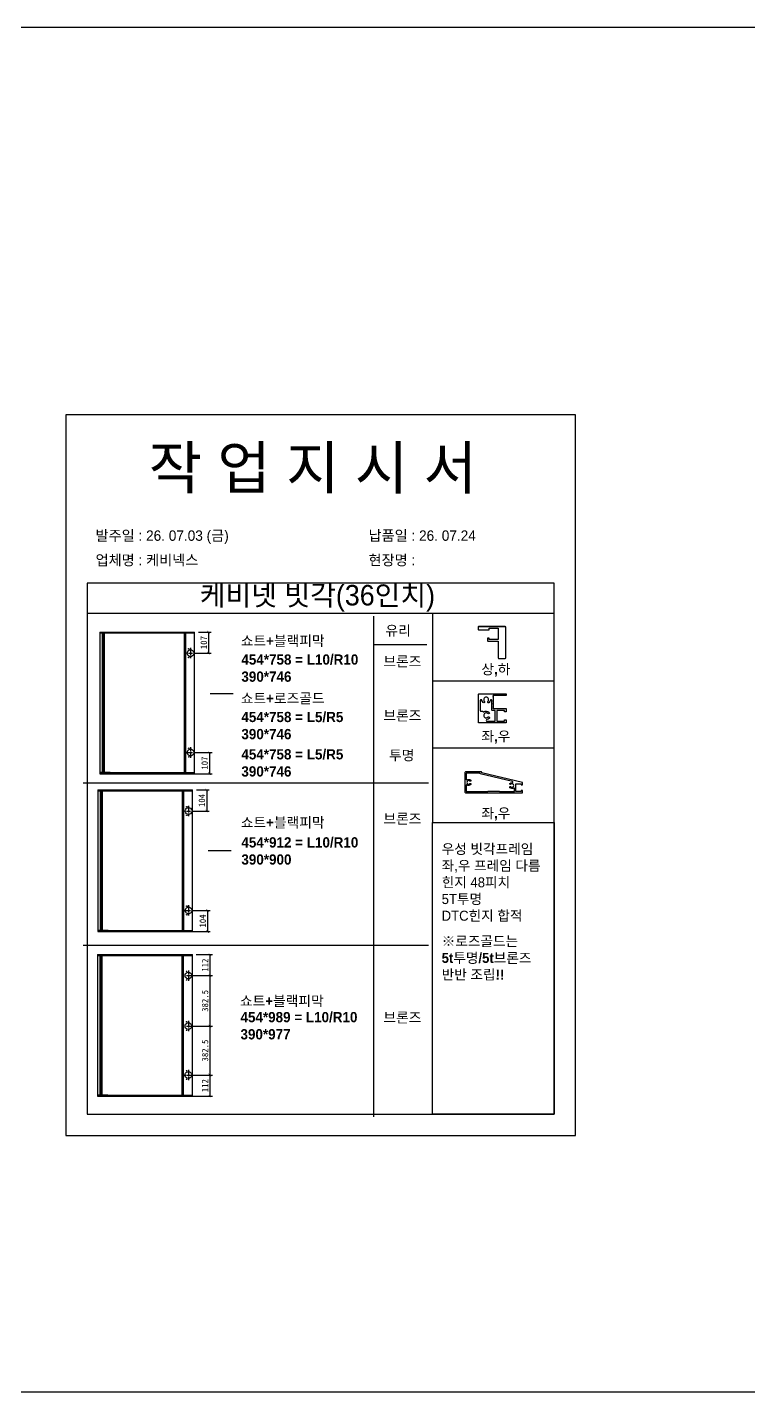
# Model space of a CAD drawing. Header units: millimetres. Extents: x -44117 to 256353, y -2095463 to 65325.
# Drawn here: x 142641 to 145445, y -1081262 to -1075959 of the extents above; entities that cross this region are included whole.
import ezdxf

# ---------------------------------------------------------------- set-up
doc = ezdxf.new("R2010")
doc.units = ezdxf.units.MM
doc.header["$LTSCALE"] = 10
doc.layers.add('PDF_Geomertry', color=7, linetype='Continuous')
doc.styles.add('MtX_Gulim', font='')
doc.styles.get('MtX_Gulim').set_extended_font_data('Gulim', bold=True)
doc.dimstyles.new('ISO-25', dxfattribs={"dimtxt": 2.5, "dimasz": 2.5, "dimexe": 1, "dimexo": 1, "dimtad": 1, "dimtxsty": 'Standard', "dimblk": 'ARCHTICK', "dimcen": 2.5, "dimadec": 0, "dimazin": 0, "dimtfac": 1, "dimtmove": 0, "dimatfit": 3, "dimfxl": 0, "dimarcsym": 0})

# ---------------------------------------------------------------- blocks, each defined once
blk = doc.blocks.new('_ArchTick')
at = {"color": 0, "linetype": 'ByBlock', "const_width": 0.15}
blk.add_lwpolyline([(-0.5, -0.5), (0.5, 0.5)], dxfattribs=at)
blk = doc.blocks.new('*D7443')
at = {"color": 0, "lineweight": -2}
for p, q in [((143298, -1079563.1), (143360.9, -1079563.1)), ((143350.9, -1079563.1), (143350.9, -1079644.9)), ((143282.2, -1079644.9), (143360.9, -1079644.9))]:
    blk.add_line(p, q, dxfattribs=at)
at = {"layer": 'Defpoints', "color": 0}
for p in [(143283, -1079563.1), (143267.2, -1079644.9), (143350.9, -1079644.9)]:
    blk.add_point(p, dxfattribs=at)
at = {"color": 0, "lineweight": -2, "xscale": 10, "yscale": 10, "zscale": 10}
for p, rotation in [((143350.9, -1079563.1), 90), ((143350.9, -1079644.9), 270)]:
    blk.add_blockref('_ArchTick', p, dxfattribs=dict(at, rotation=rotation))
at = {"color": 0, "insert": (143332.1, -1079604), "char_height": 25, "attachment_point": 5, "rotation": 90}
blk.add_mtext('112', dxfattribs=at)
blk = doc.blocks.new('*D7444')
at = {"color": 0, "lineweight": -2}
for p, q in [((143282.2, -1080031.3), (143360.9, -1080031.3)), ((143350.9, -1080031.3), (143350.9, -1080113.6)), ((143282.2, -1080113.6), (143360.9, -1080113.6))]:
    blk.add_line(p, q, dxfattribs=at)
at = {"layer": 'Defpoints', "color": 0}
for p in [(143267.2, -1080031.3), (143267.2, -1080113.6), (143350.9, -1080113.6)]:
    blk.add_point(p, dxfattribs=at)
at = {"color": 0, "lineweight": -2, "xscale": 10, "yscale": 10, "zscale": 10}
for p, rotation in [((143350.9, -1080031.3), 90), ((143350.9, -1080113.6), 270)]:
    blk.add_blockref('_ArchTick', p, dxfattribs=dict(at, rotation=rotation))
at = {"color": 0, "insert": (143332.1, -1080072.5), "char_height": 25, "attachment_point": 5, "rotation": 90}
blk.add_mtext('112', dxfattribs=at)
blk = doc.blocks.new('*D7445')
at = {"color": 0, "lineweight": -2}
for p, q in [((143282.2, -1079644.9), (143360.9, -1079644.9)), ((143350.9, -1079644.9), (143350.9, -1079841.2)), ((143282.2, -1079841.2), (143360.9, -1079841.2))]:
    blk.add_line(p, q, dxfattribs=at)
at = {"layer": 'Defpoints', "color": 0}
for p in [(143267.2, -1079644.9), (143267.2, -1079841.2), (143350.9, -1079841.2)]:
    blk.add_point(p, dxfattribs=at)
at = {"color": 0, "lineweight": -2, "xscale": 10, "yscale": 10, "zscale": 10}
for p, rotation in [((143350.9, -1079644.9), 90), ((143350.9, -1079841.2), 270)]:
    blk.add_blockref('_ArchTick', p, dxfattribs=dict(at, rotation=rotation))
at = {"color": 0, "insert": (143332.1, -1079743.1), "char_height": 25, "attachment_point": 5, "rotation": 90}
blk.add_mtext('382.5', dxfattribs=at)
blk = doc.blocks.new('*D7446')
at = {"color": 0, "lineweight": -2}
for p, q in [((143282.2, -1079841), (143360.9, -1079841)), ((143350.9, -1079841), (143350.9, -1080031.3)), ((143282.2, -1080031.3), (143360.9, -1080031.3))]:
    blk.add_line(p, q, dxfattribs=at)
at = {"layer": 'Defpoints', "color": 0}
for p in [(143267.2, -1079841), (143267.2, -1080031.3), (143350.9, -1080031.3)]:
    blk.add_point(p, dxfattribs=at)
at = {"color": 0, "lineweight": -2, "xscale": 10, "yscale": 10, "zscale": 10}
for p, rotation in [((143350.9, -1079841), 90), ((143350.9, -1080031.3), 270)]:
    blk.add_blockref('_ArchTick', p, dxfattribs=dict(at, rotation=rotation))
at = {"color": 0, "insert": (143332.1, -1079936.2), "char_height": 25, "attachment_point": 5, "rotation": 90}
blk.add_mtext('382.5', dxfattribs=at)
blk = doc.blocks.new('*D7447')
at = {"color": 0, "lineweight": -2}
for p, q in [((143298.9, -1078923.3), (143348.4, -1078923.3)), ((143338.4, -1078923.3), (143338.4, -1079005.1)), ((143283.1, -1079005.1), (143348.4, -1079005.1))]:
    blk.add_line(p, q, dxfattribs=at)
at = {"layer": 'Defpoints', "color": 0}
for p in [(143283.9, -1078923.3), (143268.1, -1079005.1), (143338.4, -1079005.1)]:
    blk.add_point(p, dxfattribs=at)
at = {"color": 0, "lineweight": -2, "xscale": 10, "yscale": 10, "zscale": 10}
for p, rotation in [((143338.4, -1078923.3), 90), ((143338.4, -1079005.1), 270)]:
    blk.add_blockref('_ArchTick', p, dxfattribs=dict(at, rotation=rotation))
at = {"color": 0, "insert": (143319.7, -1078964.2), "char_height": 25, "attachment_point": 5, "rotation": 90}
blk.add_mtext('104', dxfattribs=at)
blk = doc.blocks.new('*D7448')
at = {"color": 0, "lineweight": -2}
for p, q in [((143283.1, -1079391.5), (143351.7, -1079391.5)), ((143341.7, -1079391.5), (143341.7, -1079473.8)), ((143283.1, -1079473.8), (143351.7, -1079473.8))]:
    blk.add_line(p, q, dxfattribs=at)
at = {"layer": 'Defpoints', "color": 0}
for p in [(143268.1, -1079391.5), (143268.1, -1079473.8), (143341.7, -1079473.8)]:
    blk.add_point(p, dxfattribs=at)
at = {"color": 0, "lineweight": -2, "xscale": 10, "yscale": 10, "zscale": 10}
for p, rotation in [((143341.7, -1079391.5), 90), ((143341.7, -1079473.8), 270)]:
    blk.add_blockref('_ArchTick', p, dxfattribs=dict(at, rotation=rotation))
at = {"color": 0, "insert": (143322.9, -1079432.6), "char_height": 25, "attachment_point": 5, "rotation": 90}
blk.add_mtext('104', dxfattribs=at)
blk = doc.blocks.new('*D7449')
at = {"color": 0, "lineweight": -2}
for p, q in [((143306.5, -1078309.5), (143356.1, -1078309.5)), ((143346.1, -1078309.5), (143346.1, -1078391.3)), ((143290.7, -1078391.3), (143356.1, -1078391.3))]:
    blk.add_line(p, q, dxfattribs=at)
at = {"layer": 'Defpoints', "color": 0}
for p in [(143291.5, -1078309.5), (143275.7, -1078391.3), (143346.1, -1078391.3)]:
    blk.add_point(p, dxfattribs=at)
at = {"color": 0, "lineweight": -2, "xscale": 10, "yscale": 10, "zscale": 10}
for p, rotation in [((143346.1, -1078309.5), 90), ((143346.1, -1078391.3), 270)]:
    blk.add_blockref('_ArchTick', p, dxfattribs=dict(at, rotation=rotation))
at = {"color": 0, "insert": (143327.3, -1078350.4), "char_height": 25, "attachment_point": 5, "rotation": 90}
blk.add_mtext('107', dxfattribs=at)
blk = doc.blocks.new('*D7450')
at = {"color": 0, "lineweight": -2}
for p, q in [((143290.7, -1078777.7), (143359.3, -1078777.7)), ((143349.3, -1078777.7), (143349.3, -1078860)), ((143290.7, -1078860), (143359.3, -1078860))]:
    blk.add_line(p, q, dxfattribs=at)
at = {"layer": 'Defpoints', "color": 0}
for p in [(143275.7, -1078777.7), (143275.7, -1078860), (143349.3, -1078860)]:
    blk.add_point(p, dxfattribs=at)
at = {"color": 0, "lineweight": -2, "xscale": 10, "yscale": 10, "zscale": 10}
for p, rotation in [((143349.3, -1078777.7), 90), ((143349.3, -1078860), 270)]:
    blk.add_blockref('_ArchTick', p, dxfattribs=dict(at, rotation=rotation))
at = {"color": 0, "insert": (143330.6, -1078818.8), "char_height": 25, "attachment_point": 5, "rotation": 90}
blk.add_mtext('107', dxfattribs=at)

msp = doc.modelspace()

# ---------------------------------------------------------------- linework, layer by layer
at = {"color": 1}
for p, q in [((104302.82932, -1075958.74125), (196571.97618, -1075958.74125)), ((104302.82932, -1075958.74125), (196571.97618, -1075958.74125)), ((104302.82932, -1075958.74125), (196571.97618, -1075958.74125)), ((104302.82932, -1075958.74125), (196571.97618, -1075958.74125)), ((104302.82932, -1075958.74125), (196571.97618, -1075958.74125)), ((104302.82932, -1075958.74125), (196571.97618, -1075958.74125)), ((104302.82932, -1075958.74125), (196571.97618, -1075958.74125)), ((104302.82932, -1075958.74125), (196571.97618, -1075958.74125)), ((104302.82932, -1075958.74125), (196571.97618, -1075958.74125)), ((104302.82932, -1075958.74125), (196571.97618, -1075958.74125)), ((143986.85105, -1078247.41161), (143986.85105, -1080193.56941)), ((143990.13415, -1078358.41856), (144194.34527, -1078358.41856)), ((144200.01412, -1078896.90233), (142858.12766, -1078896.90233)), ((144200.01412, -1079527.44222), (142858.12766, -1079527.44222)), ((104302.82932, -1081262.30929), (196571.97618, -1081262.30929)), ((104302.82932, -1081262.30929), (196571.97618, -1081262.30929)), ((104302.82932, -1081262.30929), (196571.97618, -1081262.30929)), ((104302.82932, -1081262.30929), (196571.97618, -1081262.30929)), ((104302.82932, -1081262.30929), (196571.97618, -1081262.30929)), ((104302.82932, -1081262.30929), (196571.97618, -1081262.30929)), ((104302.82932, -1081262.30929), (196571.97618, -1081262.30929)), ((104302.82932, -1081262.30929), (196571.97618, -1081262.30929)), ((104302.82932, -1081262.30929), (196571.97618, -1081262.30929)), ((104302.82932, -1081262.30929), (196571.97618, -1081262.30929))]:
    msp.add_line(p, q, dxfattribs=at)
for p, q in [((144689.56999, -1078119.83031), (142874.0696, -1078119.83031)), ((144689.56999, -1078237.71995), (142874.0696, -1078237.71995)), ((144395.79463, -1078287.78064), (144497.84079, -1078287.78064)), ((144474.10912, -1078412.37188), (144497.84079, -1078412.37188)), ((144215.95607, -1078498.71826), (144689.56999, -1078498.71826)), ((143441.86178, -1078549.19016), (143352.15609, -1078549.19016)), ((144215.95607, -1078759.65196), (144689.56999, -1078759.65196)), ((143434.22392, -1079159.58658), (143344.51822, -1079159.58658))]:
    msp.add_line(p, q)
for points in [[(142791.54686, -1080266.4005), (144772.09274, -1080266.4005), (144772.09274, -1077465.34275), (142791.54686, -1077465.34275)], [(144689.56999, -1078237.71995), (144215.95607, -1078237.71995), (144215.95607, -1079050.13078), (144689.56999, -1079050.13078)], [(144689.56999, -1080183.87775), (144215.95607, -1080183.87775), (144215.95607, -1079050.13078), (144689.56999, -1079050.13078)]]:
    msp.add_lwpolyline(points, close=True)
msp.add_lwpolyline([(142874.0696, -1078119.83031), (142874.0696, -1080183.87775), (144689.56999, -1080183.87775), (144689.56999, -1078119.83031)])
for points in [[(144471.14267, -1078338.80372), (144436.73175, -1078338.80372), (144436.73175, -1078334.65068, 0.4142135624), (144434.95188, -1078332.8708), (144431.39213, -1078332.8708, 0.4142135624), (144429.61225, -1078334.65068), (144429.61225, -1078342.95676, 0.4142135624), (144431.39213, -1078344.73664), (144471.14267, -1078344.73664), (144471.14267, -1078409.40543, 0.4142135624), (144474.10912, -1078412.37188), (144497.84079, -1078412.37188, 0.4142135624), (144500.80725, -1078409.40543), (144500.80725, -1078290.7471, 0.4142135624), (144497.84079, -1078287.78064), (144395.79463, -1078287.78064, 0.4142135624), (144394.01475, -1078289.56051), (144394.01475, -1078299.05318, 0.4142135623), (144395.79463, -1078300.83306), (144436.73175, -1078300.83306), (144436.73175, -1078294.90014), (144471.14267, -1078294.90014), (144471.14267, -1078338.80372)], [(144346.08804, -1078853.05597, 0.4142135624), (144342.01051, -1078857.1335), (144342.01051, -1078930.52907, 0.4142135624), (144346.08804, -1078934.6066), (144565.05149, -1078934.6066, 0.4142135624), (144566.27475, -1078933.38334), (144566.27475, -1078925.63603), (144561.38171, -1078925.63603), (144561.38171, -1078929.71356), (144539.77079, -1078929.71356), (144539.77079, -1078899.53983), (144561.38171, -1078899.53983), (144561.38171, -1078903.61736), (144566.27475, -1078903.61736), (144566.27475, -1078893.83128), (144407.25101, -1078857.1335), (144407.25091, -1078854.26365, 0.4179291142), (144406.02775, -1078853.05597), (144346.08804, -1078853.05597)], [(144346.90354, -1078857.94901), (144346.90354, -1078882.06988, 0.5888435535), (144350.02166, -1078883.7995, -0.348452388), (144364.62552, -1078885.45212, -1), (144361.17297, -1078888.91936, 0.6674110335), (144349.35006, -1078893.83128, 0.6674110338), (144361.17297, -1078898.74321, -1.0000000005), (144364.62552, -1078902.21045, -0.3484523877), (144350.02166, -1078903.86307, 0.5888435532), (144346.90354, -1078905.59268), (144346.90354, -1078929.71356), (144431.7162, -1078929.71356), (144431.7162, -1078928.89806, -0.4142135624), (144432.93946, -1078927.6748), (144475.34579, -1078927.6748, -0.4142135624), (144476.56905, -1078928.89806), (144476.56905, -1078929.71356), (144534.87775, -1078929.71356), (144534.87775, -1078917.82528, 0.5888435535), (144531.75964, -1078916.09566, -0.348452388), (144517.15578, -1078914.44304, -1.0000000001), (144520.60832, -1078910.9758, 0.6674110337), (144532.43123, -1078906.06388, 0.6674110335), (144520.60832, -1078901.15196, -0.9999999999), (144517.15578, -1078897.68472, -0.2013590238), (144525.6358, -1078894.23982, 0.7810459571), (144527.53889, -1078891.03316), (144401.13471, -1078860.56651), (144401.13471, -1078859.17227, 0.4142135624), (144399.91146, -1078857.94901), (144346.90354, -1078857.94901)]]:
    msp.add_lwpolyline(points, format="xyb")
for points in [[(144502.8417, -1078661.26156, -0.4142135624), (144501.14272, -1078662.96053), (144396.93914, -1078662.96053, -0.4142135624), (144395.24017, -1078661.26156), (144395.24017, -1078551.39473, -0.4142135624), (144396.93914, -1078549.69576), (144501.14272, -1078549.69576, -0.4142135624), (144502.8417, -1078551.39473), (144502.8417, -1078554.79268, -0.4142135624), (144501.14272, -1078556.49165), (144452.36589, -1078556.49165), (144451.23324, -1078557.6243), (144451.73086, -1078558.12191, -0.4142135624), (144451.73086, -1078560.52462), (144451.23324, -1078561.02224), (144451.73086, -1078561.51986, -0.4142135624), (144451.73086, -1078563.92257), (144451.23324, -1078564.42018), (144451.73086, -1078564.9178, -0.4142135624), (144451.73086, -1078567.32051), (144451.23324, -1078567.81813), (144451.73086, -1078568.31574, -0.4142135624), (144451.73086, -1078570.71845), (144451.23324, -1078571.21607), (144451.73086, -1078571.71369, -0.4142135624), (144451.73086, -1078574.11639), (144451.23324, -1078574.61401), (144451.73086, -1078575.11163, -0.4142135624), (144451.73086, -1078577.51434), (144451.23324, -1078578.01196), (144451.73086, -1078578.50957, -0.4142135624), (144451.73086, -1078580.91228), (144451.23324, -1078581.4099), (144451.73086, -1078581.90752, -0.4142135624), (144451.73086, -1078584.31022), (144451.23324, -1078584.80784), (144451.73086, -1078585.30546, -0.4142135624), (144451.73086, -1078587.70817), (144451.23324, -1078588.20578), (144451.73086, -1078588.7034, -0.4142135624), (144451.73086, -1078591.10611), (144451.23324, -1078591.60373), (144451.73086, -1078592.10134, -0.4142135624), (144451.73086, -1078594.50405), (144451.23324, -1078595.00167), (144451.73086, -1078595.49929, -0.4142135624), (144451.73086, -1078597.902), (144451.23324, -1078598.39961), (144451.73086, -1078598.89723, -0.4142135624), (144451.73086, -1078601.29994), (144451.23324, -1078601.79756), (144451.73086, -1078602.29517, -0.4142135624), (144451.73086, -1078604.69788), (144451.23324, -1078605.1955), (144452.36589, -1078606.32815), (144501.14272, -1078606.32815, -0.4142135624), (144502.8417, -1078608.02712), (144502.8417, -1078618.22095, -0.4142135624), (144501.14272, -1078619.91992), (144497.74478, -1078619.91992, -0.4142135624), (144496.04581, -1078618.22095), (144496.04581, -1078614.25668), (144466.03065, -1078614.25668), (144466.03065, -1078656.16464), (144496.04581, -1078656.16464), (144496.04581, -1078652.20038, -0.4142135624), (144497.74478, -1078650.50141), (144501.14272, -1078650.50141, -0.4142135624), (144502.8417, -1078652.20038)], [(144446.13633, -1078574.95002, 0.9336671815), (144440.95815, -1078574.59434, -0.1629476092), (144436.32673, -1078583.93712, -1), (144431.51112, -1078579.14192, 0.6674110338), (144424.68901, -1078562.72121), (144424.68901, -1078562.72121, 0.6674110335), (144417.86689, -1078579.14192, -1), (144413.05128, -1078583.93712, -0.155566878), (144408.49126, -1078575.06177, 0.9202838951), (144402.03605, -1078575.59864), (144402.03605, -1078615.47744, 0.4142135624), (144403.73502, -1078617.17641), (144410.29516, -1078617.17641, -0.3056194544), (144411.87017, -1078618.23827, 0.4660008128), (144415.99427, -1078619.57866, -0.348452388), (144436.27741, -1078621.87397, -1), (144431.48221, -1078626.68958, 0.6674110335), (144415.0615, -1078633.51169), (144415.0615, -1078633.51169, 0.6674110338), (144431.48221, -1078640.33381, -1), (144436.27741, -1078645.14942, -0.1555668778), (144427.40206, -1078649.70944, 0.920283895), (144427.93893, -1078656.16464), (144459.23476, -1078656.16464), (144459.23476, -1078614.25668), (144448.96795, -1078614.25668, -0.4142135624), (144446.13633, -1078611.42506)]]:
    msp.add_lwpolyline(points, format="xyb", close=True)
at = {"layer": 'PDF_Geomertry', "lineweight": 25}
for p, q in [((142933.06243, -1078855.9105), (142933.06243, -1078313.15822)), ((142937.11287, -1078313.15822), (142937.11287, -1078855.9105)), ((142939.54305, -1078309.51291), (142939.54305, -1078855.9105)), ((142956.95595, -1078313.15822), (142961.00638, -1078313.15822)), ((142961.00638, -1078313.15822), (142961.00638, -1078313.15822)), ((142963.43657, -1078855.9105), (142922.5278, -1078855.9105)), ((142922.5278, -1078855.9105), (143291.51819, -1078855.9105)), ((142961.00638, -1078855.9105), (142956.95595, -1078855.9105)), ((142925.42457, -1079469.70487), (142925.42457, -1078926.95259)), ((142929.475, -1078926.95259), (142929.475, -1079469.70487)), ((142931.90519, -1078923.30728), (142931.90519, -1079469.70487)), ((142949.31809, -1078926.95259), (142953.36852, -1078926.95259)), ((142953.36852, -1078926.95259), (142953.36852, -1078926.95259)), ((142955.7987, -1079469.70487), (142914.88993, -1079469.70487)), ((142914.88993, -1079469.70487), (143283.88032, -1079469.70487)), ((142953.36852, -1079469.70487), (142949.31809, -1079469.70487)), ((142924.52055, -1080109.51935), (142924.52055, -1079566.76706)), ((142928.57098, -1079566.76706), (142928.57098, -1080109.51935)), ((142931.00117, -1079563.12176), (142931.00117, -1080109.51935)), ((142948.41407, -1079566.76706), (142952.4645, -1079566.76706)), ((142952.4645, -1079566.76706), (142952.4645, -1079566.76706)), ((142954.89469, -1080109.51935), (142913.98591, -1080109.51935)), ((142913.98591, -1080109.51935), (143282.9763, -1080109.51935)), ((142952.4645, -1080109.51935), (142948.41407, -1080109.51935))]:
    msp.add_line(p, q, dxfattribs=at)
for points in [[(142922.52759, -1078309.51291), (143291.51819, -1078309.51291)], [(142922.52759, -1078313.15822), (143291.51819, -1078313.15822)], [(143291.51834, -1078859.96093), (142922.5278, -1078859.96093), (143291.51819, -1078859.96093), (143291.51819, -1078309.51281)], [(142922.5278, -1078309.51291), (142922.5278, -1078859.96093)], [(143250.60926, -1078309.51291), (143250.60926, -1078855.91071)], [(143275.72169, -1078371.07871), (143275.72169, -1078381.20469)], [(143268.0259, -1078391.33066), (143270.05112, -1078391.33066)], [(143271.67126, -1078391.33066), (143280.98719, -1078391.33066)], [(143275.72169, -1078382.82488), (143275.72169, -1078384.84999)], [(143275.72169, -1078386.87521), (143275.72169, -1078396.19114)], [(143275.72169, -1078397.81133), (143275.72169, -1078399.83645)], [(143275.72169, -1078401.86166), (143275.72169, -1078411.58262)], [(143283.01235, -1078391.33066), (143285.03757, -1078391.33066)], [(143286.65776, -1078391.33066), (143296.78374, -1078391.33066)], [(143291.51819, -1078859.96093), (143291.51819, -1078777.73806), (143291.51819, -1078614.50716), (143291.51819, -1078433.04974)], [(143256.27978, -1078777.73806), (143266.40576, -1078777.73806)], [(143268.0259, -1078777.73806), (143270.05112, -1078777.73806)], [(143271.67126, -1078777.73806), (143280.98719, -1078777.73806)], [(143275.72169, -1078757.4861), (143275.72169, -1078767.61208)], [(143275.72169, -1078769.23217), (143275.72169, -1078771.25749)], [(143275.72169, -1078773.2826), (143275.72169, -1078782.59853)], [(143275.72169, -1078784.21862), (143275.72169, -1078786.24394)], [(143275.72169, -1078787.86403), (143275.72169, -1078797.99001)], [(143283.01235, -1078777.73806), (143285.03757, -1078777.73806)], [(143286.65776, -1078777.73806), (143296.78374, -1078777.73806)], [(142914.88973, -1078923.30728), (143283.88032, -1078923.30728)], [(142914.88973, -1078926.95259), (143283.88032, -1078926.95259)], [(143283.88048, -1079473.75531), (142914.88993, -1079473.75531), (143283.88032, -1079473.75531), (143283.88032, -1078923.30718)], [(142914.88993, -1078923.30728), (142914.88993, -1079473.75531)], [(143242.9714, -1078923.30728), (143242.9714, -1079469.70508)], [(143260.38804, -1079005.12504), (143262.41325, -1079005.12504)], [(143264.03339, -1079005.12504), (143273.34932, -1079005.12504)], [(143268.08382, -1078984.87308), (143268.08382, -1078994.99906)], [(143268.08382, -1078996.61925), (143268.08382, -1078998.64437)], [(143268.08382, -1079000.66958), (143268.08382, -1079009.98551)], [(143275.37449, -1079005.12504), (143277.3997, -1079005.12504)], [(143279.0199, -1079005.12504), (143289.14587, -1079005.12504)], [(143268.08382, -1079011.60571), (143268.08382, -1079013.63082)], [(143268.08382, -1079015.65604), (143268.08382, -1079025.37699)], [(143283.88032, -1079473.75531), (143283.88032, -1079391.53243), (143283.88032, -1079228.30154), (143283.88032, -1079046.84411)], [(143268.08382, -1079371.28048), (143268.08382, -1079381.40645)], [(143248.64192, -1079391.53243), (143258.76789, -1079391.53243)], [(143260.38804, -1079391.53243), (143262.41325, -1079391.53243)], [(143264.03339, -1079391.53243), (143273.34932, -1079391.53243)], [(143268.08382, -1079383.02654), (143268.08382, -1079385.05186)], [(143268.08382, -1079387.07697), (143268.08382, -1079396.39291)], [(143268.08382, -1079398.013), (143268.08382, -1079400.03831)], [(143268.08382, -1079401.6584), (143268.08382, -1079411.78438)], [(143275.37449, -1079391.53243), (143277.3997, -1079391.53243)], [(143279.0199, -1079391.53243), (143289.14587, -1079391.53243)], [(142913.98571, -1079563.12176), (143282.9763, -1079563.12176)], [(142913.98571, -1079566.76706), (143282.9763, -1079566.76706)], [(143282.97646, -1080113.56978), (142913.98591, -1080113.56978), (143282.9763, -1080113.56978), (143282.9763, -1079563.12166)], [(142913.98591, -1079563.12176), (142913.98591, -1080113.56978)], [(143242.06738, -1079563.12176), (143242.06738, -1080109.51955)], [(143259.48402, -1079644.93951), (143261.50923, -1079644.93951)], [(143263.12937, -1079644.93951), (143272.44531, -1079644.93951)], [(143267.17981, -1079624.68756), (143267.17981, -1079634.81353)], [(143267.17981, -1079636.43373), (143267.17981, -1079638.45884)], [(143267.17981, -1079640.48406), (143267.17981, -1079649.79999)], [(143274.47047, -1079644.93951), (143276.49569, -1079644.93951)], [(143278.11588, -1079644.93951), (143288.24186, -1079644.93951)], [(143267.17981, -1079651.42018), (143267.17981, -1079653.44529)], [(143267.17981, -1079655.47051), (143267.17981, -1079665.19146)], [(143282.9763, -1080113.56978), (143282.9763, -1080031.3469), (143282.9763, -1079868.11601), (143282.9763, -1079686.65859)], [(143259.48402, -1079841.01262), (143261.50923, -1079841.01262)], [(143263.12937, -1079841.01262), (143272.44531, -1079841.01262)], [(143267.17981, -1079820.76067), (143267.17981, -1079830.88664)], [(143267.17981, -1079832.50684), (143267.17981, -1079834.53195)], [(143267.17981, -1079836.55716), (143267.17981, -1079845.8731)], [(143267.17981, -1079847.49329), (143267.17981, -1079849.5184)], [(143267.17981, -1079851.54362), (143267.17981, -1079861.26457)], [(143274.47047, -1079841.01262), (143276.49569, -1079841.01262)], [(143278.11588, -1079841.01262), (143288.24186, -1079841.01262)], [(143267.17981, -1080011.09495), (143267.17981, -1080021.22093)], [(143247.7379, -1080031.3469), (143257.86388, -1080031.3469)], [(143259.48402, -1080031.3469), (143261.50923, -1080031.3469)], [(143263.12937, -1080031.3469), (143272.44531, -1080031.3469)], [(143267.17981, -1080022.84102), (143267.17981, -1080024.86633)], [(143267.17981, -1080026.89145), (143267.17981, -1080036.20738)], [(143267.17981, -1080037.82747), (143267.17981, -1080039.85279)], [(143267.17981, -1080041.47288), (143267.17981, -1080051.59885)], [(143274.47047, -1080031.3469), (143276.49569, -1080031.3469)], [(143278.11588, -1080031.3469), (143288.24186, -1080031.3469)]]:
    msp.add_lwpolyline(points, dxfattribs=at)
for points in [[(143253.44452, -1078313.15822), (143253.44452, -1078855.9105), (143257.49495, -1078855.9105), (143257.49495, -1078313.15822), (143253.44452, -1078313.15822)], [(143267.62103, -1078374.72412), (143268.02605, -1078373.91408), (143268.83615, -1078373.50905), (143269.64625, -1078373.91408), (143270.05127, -1078374.72412), (143269.64625, -1078375.53417), (143268.83615, -1078375.93919), (143268.02605, -1078375.53417), (143267.62103, -1078374.72412)], [(143262.76035, -1078391.33066), (143263.57045, -1078387.28023), (143265.19059, -1078383.63493), (143268.02585, -1078380.79967), (143271.67121, -1078379.17947), (143275.72159, -1078378.36943), (143279.77197, -1078379.17947), (143283.41732, -1078380.79967), (143286.25264, -1078383.63493), (143288.2778, -1078387.28023), (143289.0879, -1078391.33066), (143288.2778, -1078395.3811), (143286.25264, -1078399.0264), (143283.41732, -1078401.86166), (143279.77197, -1078403.88688), (143275.72159, -1078404.2919), (143271.67121, -1078403.88688), (143268.02585, -1078401.86166), (143265.19059, -1078399.0264), (143263.57045, -1078395.3811), (143262.76035, -1078391.33066)], [(143267.62103, -1078408.34233), (143268.02605, -1078407.53229), (143268.83615, -1078407.12727), (143269.64625, -1078407.53229), (143270.05127, -1078408.34233), (143269.64625, -1078409.15238), (143268.83615, -1078409.15238), (143268.02605, -1078409.15238), (143267.62103, -1078408.34233)], [(143262.76035, -1078777.73806), (143263.57045, -1078773.68762), (143265.19059, -1078770.04222), (143268.02585, -1078767.20706), (143271.67121, -1078765.18194), (143275.72159, -1078764.77672), (143279.77197, -1078765.18194), (143283.41732, -1078767.20706), (143286.25264, -1078770.04222), (143288.2778, -1078773.68762), (143289.0879, -1078777.73806), (143288.2778, -1078781.78849), (143286.25264, -1078785.4339), (143283.41732, -1078788.26905), (143279.77197, -1078790.29417), (143275.72159, -1078790.6994), (143271.67121, -1078790.29417), (143268.02585, -1078788.26905), (143265.19059, -1078785.4339), (143263.57045, -1078781.78849), (143262.76035, -1078777.73806)], [(143267.62103, -1078761.13131), (143268.02605, -1078760.32126), (143268.83615, -1078759.91624), (143269.64625, -1078760.32126), (143270.05127, -1078761.13131), (143269.64625, -1078761.94135), (143268.83615, -1078761.94135), (143268.02605, -1078761.94135), (143267.62103, -1078761.13131)], [(143267.62103, -1078794.3446), (143268.02605, -1078793.93958), (143268.83615, -1078793.53455), (143269.64625, -1078793.93958), (143270.05127, -1078794.3446), (143269.64625, -1078795.15464), (143268.83615, -1078795.55967), (143268.02605, -1078795.15464), (143267.62103, -1078794.3446)], [(143245.80666, -1078926.95259), (143245.80666, -1079469.70487), (143249.85709, -1079469.70487), (143249.85709, -1078926.95259), (143245.80666, -1078926.95259)], [(143255.12248, -1079005.12504), (143255.93258, -1079001.0746), (143257.55272, -1078997.4293), (143260.38798, -1078994.59404), (143264.03334, -1078992.97384), (143268.08372, -1078992.1638), (143272.1341, -1078992.97384), (143275.77946, -1078994.59404), (143278.61477, -1078997.4293), (143280.63994, -1079001.0746), (143281.45003, -1079005.12504), (143280.63994, -1079009.17547), (143278.61477, -1079012.82077), (143275.77946, -1079015.65604), (143272.1341, -1079017.68125), (143268.08372, -1079018.08627), (143264.03334, -1079017.68125), (143260.38798, -1079015.65604), (143257.55272, -1079012.82077), (143255.93258, -1079009.17547), (143255.12248, -1079005.12504)], [(143259.98317, -1078988.51849), (143260.38819, -1078987.70845), (143261.19829, -1078987.30343), (143262.00838, -1078987.70845), (143262.41341, -1078988.51849), (143262.00838, -1078989.32854), (143261.19829, -1078989.73356), (143260.38819, -1078989.32854), (143259.98317, -1078988.51849)], [(143259.98317, -1079022.13671), (143260.38819, -1079021.32666), (143261.19829, -1079020.92164), (143262.00838, -1079021.32666), (143262.41341, -1079022.13671), (143262.00838, -1079022.94675), (143261.19829, -1079022.94675), (143260.38819, -1079022.94675), (143259.98317, -1079022.13671)], [(143255.12248, -1079391.53243), (143255.93258, -1079387.482), (143257.55272, -1079383.83659), (143260.38798, -1079381.00143), (143264.03334, -1079378.97632), (143268.08372, -1079378.57109), (143272.1341, -1079378.97632), (143275.77946, -1079381.00143), (143278.61477, -1079383.83659), (143280.63994, -1079387.482), (143281.45003, -1079391.53243), (143280.63994, -1079395.58286), (143278.61477, -1079399.22827), (143275.77946, -1079402.06343), (143272.1341, -1079404.08854), (143268.08372, -1079404.49377), (143264.03334, -1079404.08854), (143260.38798, -1079402.06343), (143257.55272, -1079399.22827), (143255.93258, -1079395.58286), (143255.12248, -1079391.53243)], [(143259.98317, -1079374.92568), (143260.38819, -1079374.11563), (143261.19829, -1079373.71061), (143262.00838, -1079374.11563), (143262.41341, -1079374.92568), (143262.00838, -1079375.73572), (143261.19829, -1079375.73572), (143260.38819, -1079375.73572), (143259.98317, -1079374.92568)], [(143259.98317, -1079408.13897), (143260.38819, -1079407.73395), (143261.19829, -1079407.32893), (143262.00838, -1079407.73395), (143262.41341, -1079408.13897), (143262.00838, -1079408.94902), (143261.19829, -1079409.35404), (143260.38819, -1079408.94902), (143259.98317, -1079408.13897)], [(143244.90264, -1079566.76706), (143244.90264, -1080109.51935), (143248.95307, -1080109.51935), (143248.95307, -1079566.76706), (143244.90264, -1079566.76706)], [(143254.21847, -1079644.93951), (143255.02856, -1079640.88908), (143256.6487, -1079637.24377), (143259.48397, -1079634.40851), (143263.12932, -1079632.78832), (143267.1797, -1079631.97827), (143271.23008, -1079632.78832), (143274.87544, -1079634.40851), (143277.71075, -1079637.24377), (143279.73592, -1079640.88908), (143280.54601, -1079644.93951), (143279.73592, -1079648.98994), (143277.71075, -1079652.63525), (143274.87544, -1079655.47051), (143271.23008, -1079657.49572), (143267.1797, -1079657.90075), (143263.12932, -1079657.49572), (143259.48397, -1079655.47051), (143256.6487, -1079652.63525), (143255.02856, -1079648.98994), (143254.21847, -1079644.93951)], [(143259.07915, -1079628.33297), (143259.48417, -1079627.52292), (143260.29427, -1079627.1179), (143261.10437, -1079627.52292), (143261.50939, -1079628.33297), (143261.10437, -1079629.14301), (143260.29427, -1079629.54803), (143259.48417, -1079629.14301), (143259.07915, -1079628.33297)], [(143259.07915, -1079661.95118), (143259.48417, -1079661.14113), (143260.29427, -1079660.73611), (143261.10437, -1079661.14113), (143261.50939, -1079661.95118), (143261.10437, -1079662.76122), (143260.29427, -1079662.76122), (143259.48417, -1079662.76122), (143259.07915, -1079661.95118)], [(143254.21847, -1079841.01262), (143255.02856, -1079836.96219), (143256.6487, -1079833.31688), (143259.48397, -1079830.48162), (143263.12932, -1079828.86143), (143267.1797, -1079828.05138), (143271.23008, -1079828.86143), (143274.87544, -1079830.48162), (143277.71075, -1079833.31688), (143279.73592, -1079836.96219), (143280.54601, -1079841.01262), (143279.73592, -1079845.06305), (143277.71075, -1079848.70836), (143274.87544, -1079851.54362), (143271.23008, -1079853.56883), (143267.1797, -1079853.97386), (143263.12932, -1079853.56883), (143259.48397, -1079851.54362), (143256.6487, -1079848.70836), (143255.02856, -1079845.06305), (143254.21847, -1079841.01262)], [(143259.07915, -1079824.40608), (143259.48417, -1079823.59603), (143260.29427, -1079823.19101), (143261.10437, -1079823.59603), (143261.50939, -1079824.40608), (143261.10437, -1079825.21612), (143260.29427, -1079825.62114), (143259.48417, -1079825.21612), (143259.07915, -1079824.40608)], [(143259.07915, -1079858.02429), (143259.48417, -1079857.21424), (143260.29427, -1079856.80922), (143261.10437, -1079857.21424), (143261.50939, -1079858.02429), (143261.10437, -1079858.83433), (143260.29427, -1079858.83433), (143259.48417, -1079858.83433), (143259.07915, -1079858.02429)], [(143254.21847, -1080031.3469), (143255.02856, -1080027.29647), (143256.6487, -1080023.65106), (143259.48397, -1080020.8159), (143263.12932, -1080018.79079), (143267.1797, -1080018.38556), (143271.23008, -1080018.79079), (143274.87544, -1080020.8159), (143277.71075, -1080023.65106), (143279.73592, -1080027.29647), (143280.54601, -1080031.3469), (143279.73592, -1080035.39733), (143277.71075, -1080039.04274), (143274.87544, -1080041.8779), (143271.23008, -1080043.90301), (143267.1797, -1080044.30824), (143263.12932, -1080043.90301), (143259.48397, -1080041.8779), (143256.6487, -1080039.04274), (143255.02856, -1080035.39733), (143254.21847, -1080031.3469)], [(143259.07915, -1080014.74015), (143259.48417, -1080013.93011), (143260.29427, -1080013.52508), (143261.10437, -1080013.93011), (143261.50939, -1080014.74015), (143261.10437, -1080015.5502), (143260.29427, -1080015.5502), (143259.48417, -1080015.5502), (143259.07915, -1080014.74015)], [(143259.07915, -1080047.95344), (143259.48417, -1080047.54842), (143260.29427, -1080047.1434), (143261.10437, -1080047.54842), (143261.50939, -1080047.95344), (143261.10437, -1080048.76349), (143260.29427, -1080049.16851), (143259.48417, -1080048.76349), (143259.07915, -1080047.95344)]]:
    msp.add_lwpolyline(points, close=True, dxfattribs=at)

# ---------------------------------------------------------------- texts
at = {"linetype": 'Continuous', "style": 'MtX_Gulim'}
for s, p in [('쇼트+블랙피막', (143471.16339, -1078363.20798)), ('유리', (144033.33938, -1078323.45891)), ('브론즈', (144025.4, -1078442.95639)), ('상,하', (144406.15026, -1078473.7369)), ('쇼트+로즈골드', (143471.16339, -1078586.59243)), ('브론즈', (144025.4, -1078653.40755)), ('좌,우', (144406.15026, -1078734.38745)), ('투명', (144047.23101, -1078808.11142)), ('좌,우', (144406.15026, -1079033.1799)), ('쇼트+블랙피막', (143471.16339, -1079069.26611)), ('브론즈', (144025.4, -1079054.78348)), ('쇼트+블랙피막', (143467.69577, -1079762.9026)), ('브론즈', (144025.4, -1079827.16095))]:
    msp.add_text(s, height=39.271262, dxfattribs=at).set_placement(p)
at = {"attachment_point": 1}
for s, width, gutter_width, heights, insert, char_height in [('{\\fGulim|b0|i0|c129|p50;작 업 지 시 서}', 3898.9872873, 14.7362, [-183.72574], (143113.15757, -1077588.13956), 165.0454901), ('\\pt11;{\\fGulim|b0|i0|c129|p50;발주일 : 26. 07.03 (금)}', 3898.9872873, 14.7362, [40.67678], (142906.6039, -1077914.36425), 40.4361451), ('{\\fGulim|b0|i0|c129|p50;납품일 : 26. 07.24 }', 3898.9872873, 14.7362, [41.36774], (143967.58467, -1077914.36425), 40.4361451), ('{\\fGulim|b0|i0|c129|p50;업체명 : 케비넥스}', 3898.9872873, 14.7362, [42.57324], (142906.6039, -1078009.44953), 40.4361451), ('{\\fGulim|b0|i0|c129|p50;현장명 :}', 3898.9872873, 14.7362, [45.12049], (143967.58467, -1078009.44953), 40.4361451), ('{\\fGulim|b0|i0|c129|p50;케비넷 빗각(36인치)}', 1882.7812357, 7.11596, [-100.28675], (143311.61666, -1078126.34809), 79.6987856), ('{\\f굴림|b1|i0|c129|p50;454*758 = L10/R10\\P\\C1;390*746}', 12072.7918459, 155.2668, [-111.27454], (143473.31778, -1078396.23655), 39.9257485), ('{\\f굴림|b1|i0|c129|p50;454*758 = L5/R5\\P\\C1;390*746}', 12072.7918459, 155.2668, [-111.27454], (143473.31778, -1078619.62099), 39.9257485), ('{\\f굴림|b1|i0|c129|p50;454*758 = L5/R5\\P\\C1;390*746}', 12072.7918459, 155.2668, [-111.27454], (143473.31778, -1078764.71297), 39.9257485), ('{\\f굴림|b1|i0|c129|p50;454*912 = L10/R10\\P\\C1;390*900}', 12072.7918459, 155.2668, [-111.16892], (143473.31778, -1079107.06835), 39.9257485), ('{\\f굴림|b0|i0|c129|p50;우성 빗각프레임\\P좌,우 프레임 다름\\P힌지 48피치\\P5T투명\\PDTC힌지 합적}', 11769.5052121, 151.36626, [-309.9654], (144251.76804, -1079133.09587), 38.9227538), ('{\\f굴림|b1|i0|c129|p50;\\C1;※로즈골드는\\P5t투명/5t브론즈\\P반반 조립!!}', 11769.5052121, 151.36626, [-176.54249], (144251.76804, -1079491.7155), 38.9227538), ('{\\f굴림|b1|i0|c129|p50;454*989 = L10/R10\\P\\C1;390*977}', 12072.7918459, 155.2668, [111.27454], (143469.85016, -1079786.38384), 39.9257485)]:
    msp.add_mtext_dynamic_manual_height_columns(s, width=width, gutter_width=gutter_width, heights=heights, dxfattribs=dict(at, insert=insert, char_height=char_height))

# ---------------------------------------------------------------- dimensions: what is measured, and where the dimension line sits
for base, p1, p2, text, picture, middle in [((143346.06909, -1078391.33066), (143291.51819, -1078309.51291), (143275.72169, -1078391.33066), '107', '*D7449', (143327.31909, -1078350.42179)), ((143349.32354, -1078859.96093), (143275.72169, -1078777.73806), (143275.72169, -1078859.96093), '107', '*D7450', (143330.57354, -1078818.84949)), ((143338.43123, -1079005.12504), (143283.88032, -1078923.30728), (143268.08382, -1079005.12504), '104', '*D7447', (143319.68123, -1078964.21616)), ((143341.68568, -1079473.75531), (143268.08382, -1079391.53243), (143268.08382, -1079473.75531), '104', '*D7448', (143322.93568, -1079432.64387)), ((143350.85592, -1079644.93951), (143282.9763, -1079563.12176), (143267.17981, -1079644.93951), '112', '*D7443', (143332.10592, -1079604.03063)), ((143350.85592, -1079841.21513), (143267.17981, -1079644.93951), (143267.17981, -1079841.21513), '382.5', '*D7445', (143332.10592, -1079743.07732)), ((143350.85592, -1080031.3469), (143267.17981, -1079841.01262), (143267.17981, -1080031.3469), '382.5', '*D7446', (143332.10592, -1079936.17976)), ((143350.85592, -1080113.56978), (143267.17981, -1080031.3469), (143267.17981, -1080113.56978), '112', '*D7444', (143332.10592, -1080072.45834))]:
    dim = msp.add_linear_dim(base=base, p1=p1, p2=p2, angle=90, text=text, dimstyle='ISO-25', override={"dimscale": 10, "dimasz": 1, "dimexo": 1.5, "dimtxsty": 'Standard'})
    dim.commit()
    dim.dimension.update_dxf_attribs({"geometry": picture, "text_midpoint": middle})

doc.saveas('drawing.dxf')
